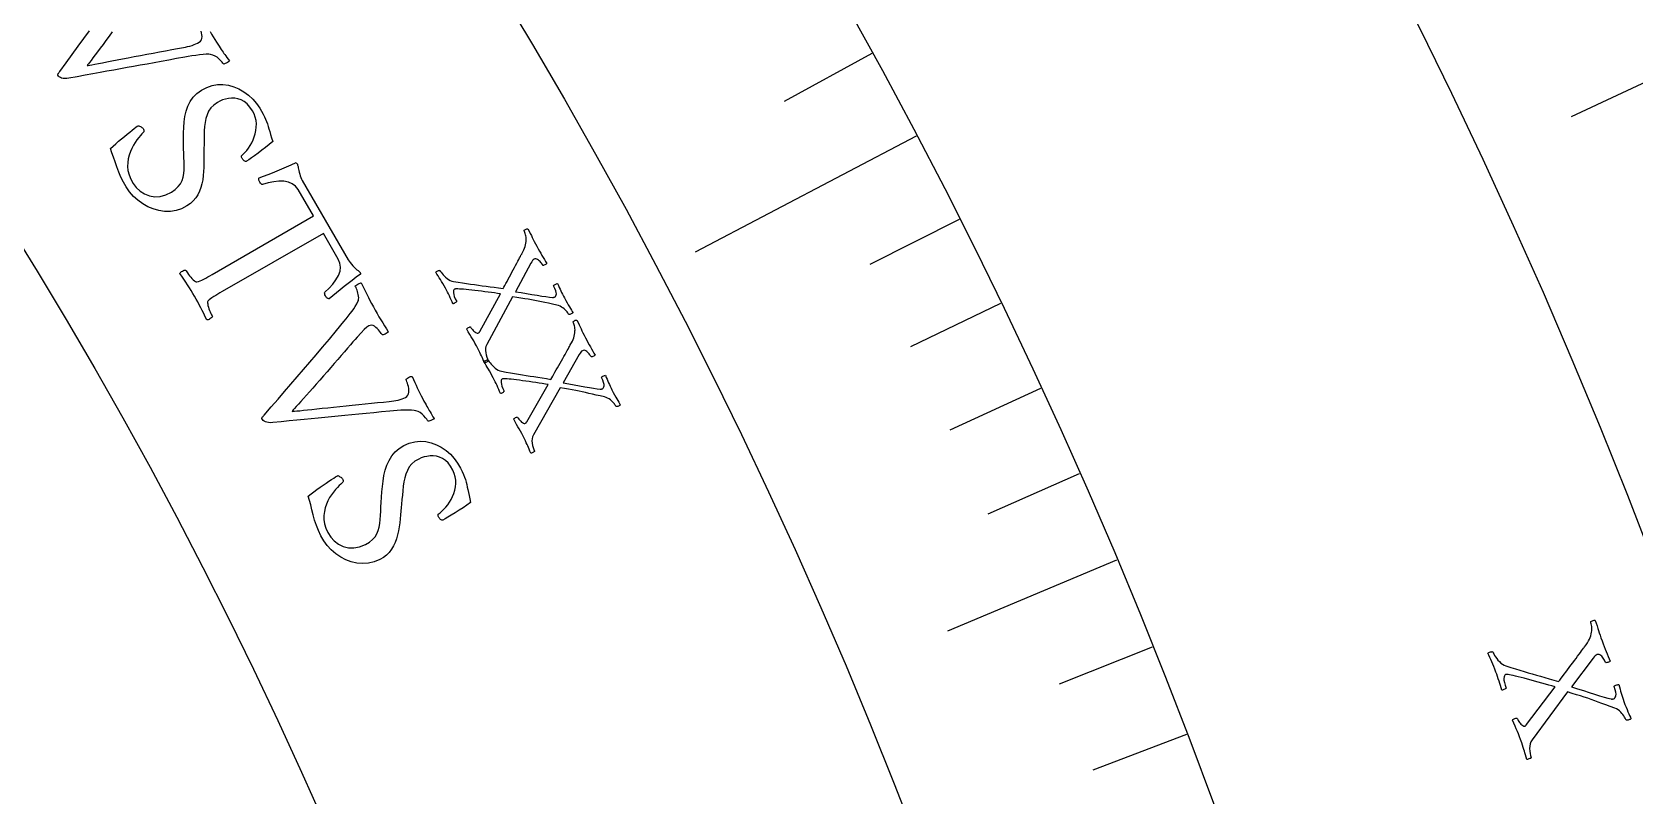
# Model space of a CAD drawing. Header units: millimetres. Extents: x -76 to 76, y -76 to 98.
# Drawn here: x 43.82 to 61.37, y 20.85 to 29.22 of the extents above; entities that cross this region are included whole.
import ezdxf

# ---------------------------------------------------------------- set-up
doc = ezdxf.new("R2010")
doc.units = ezdxf.units.MM
for name, color, linetype in [('ENGRAVE', 7, 'Continuous'), ('ENGRAVE_FINE', 8, 'Continuous'), ('TEXT', 5, 'Continuous')]:
    doc.layers.add(name, color=color, linetype=linetype)

msp = doc.modelspace()

# ---------------------------------------------------------------- linework, layer by layer
at = {"layer": 'ENGRAVE'}
for points in [[(62.3358, 29.0677), (60.669, 28.2904)], [(53.4985, 28.0801), (51.0759, 26.8085)], [(55.6901, 23.4347), (53.8408, 22.6565)]]:
    msp.add_lwpolyline(points, dxfattribs=at)
for radius in [74.48, 74.48, 72.485, 68.78, 68.78, 65.854, 60.42, 60.42, 57.228, 51.3, 51.3]:
    msp.add_circle((0, 0), radius, dxfattribs=at)
at = {"layer": 'ENGRAVE_FINE'}
for points in [[(53.014, 28.9844), (52.0537, 28.4594)], [(53.9678, 27.1671), (52.9903, 26.6751)], [(54.4218, 26.2459), (53.436, 25.7705)], [(54.8603, 25.3166), (53.8666, 24.858)], [(55.2831, 24.3794), (54.2817, 23.9378)], [(56.0813, 22.4826), (55.0654, 22.0754)], [(56.4563, 21.5235), (55.4337, 21.1337)]]:
    msp.add_lwpolyline(points, dxfattribs=at)
at = {"layer": 'TEXT'}
for points in [[(45.7661, 29.2256), (45.7819, 29.1977), (45.7987, 29.1691), (45.8164, 29.14), (45.8349, 29.1104), (45.8504, 29.0862), (45.8643, 29.0647), (45.8766, 29.046), (45.8874, 29.0299), (45.8975, 29.0154), (45.9076, 29.001), (45.9178, 28.9869), (45.928, 28.973), (45.9387, 28.9584), (45.9505, 28.9421), (45.9633, 28.9242), (45.9772, 28.9045), (45.9729, 28.8993), (45.9659, 28.8935), (45.9561, 28.8872), (45.9437, 28.8804), (45.9315, 28.8744), (45.9223, 28.8708), (45.9163, 28.8696), (45.9134, 28.8706), (45.9071, 28.879), (45.8968, 28.8909), (45.8824, 28.9062), (45.864, 28.9249), (45.8428, 28.9433), (45.8205, 28.9576), (45.7969, 28.9679), (45.772, 28.974), (45.7516, 28.9761), (45.7246, 28.9762), (45.6911, 28.9742), (45.651, 28.9702), (45.6083, 28.965), (45.567, 28.9591), (45.5269, 28.9527), (45.4881, 28.9458), (45.3983, 28.9295), (45.3124, 28.9138), (45.2302, 28.8987), (45.1518, 28.8842), (45.076, 28.8701), (45.0015, 28.8564), (44.9282, 28.8431), (44.8563, 28.8301), (44.7843, 28.8171), (44.711, 28.8037), (44.6364, 28.79), (44.5605, 28.7759), (44.4817, 28.7614), (44.3988, 28.7462), (44.3116, 28.7306), (44.2201, 28.7143), (44.1955, 28.7108), (44.1739, 28.7098), (44.1553, 28.7113), (44.1396, 28.7153), (44.1264, 28.7212), (44.1149, 28.7285), (44.1052, 28.7371), (44.0974, 28.7471), (44.0963, 28.7507), (44.0971, 28.7553), (44.0998, 28.7607), (44.1044, 28.7669), (44.1096, 28.7733), (44.1138, 28.7791), (44.117, 28.7843), (44.1193, 28.7888), (44.1889, 28.8838), (44.256, 28.9756), (44.3207, 29.0643), (44.383, 29.1498), (44.4443, 29.2342)], [(44.6946, 29.2214), (44.6596, 29.1736), (44.6258, 29.1278), (44.5934, 29.0842), (44.5624, 29.0425), (44.5333, 29.0038), (44.5071, 28.9689), (44.4835, 28.9376), (44.4627, 28.9101), (44.4456, 28.8874), (44.4329, 28.8704), (44.4247, 28.8593), (44.421, 28.8539), (44.4305, 28.8553), (44.4477, 28.8582), (44.4726, 28.8627), (44.505, 28.8686), (44.5438, 28.8759), (44.5874, 28.8841), (44.636, 28.8934), (44.6894, 28.9037), (44.7467, 28.9147), (44.807, 28.9262), (44.8701, 28.9383), (44.9363, 28.9508), (45.0041, 28.9635), (45.0725, 28.9764), (45.1413, 28.9892), (45.2107, 29.0022), (45.2794, 29.015), (45.346, 29.0273), (45.4105, 29.0393), (45.473, 29.0509), (45.4965, 29.0554), (45.5201, 29.0608), (45.544, 29.0671), (45.568, 29.0743), (45.5909, 29.0821), (45.6113, 29.0902), (45.6292, 29.0987), (45.6445, 29.1075), (45.6596, 29.1197), (45.6701, 29.1343), (45.6761, 29.1513), (45.6775, 29.1706), (45.6758, 29.1909), (45.6724, 29.2109), (45.6672, 29.2307)]]:
    msp.add_lwpolyline(points, dxfattribs=at)
for points in [[(46.3107, 28.3867), (46.3307, 28.3531), (46.3478, 28.3219), (46.3622, 28.2929), (46.3737, 28.2664), (46.3837, 28.2407), (46.3931, 28.2142), (46.4019, 28.1871), (46.4103, 28.1593), (46.4189, 28.1294), (46.4288, 28.0963), (46.4399, 28.0599), (46.4522, 28.0202), (46.4139, 27.9884), (46.3744, 27.9568), (46.3338, 27.9255), (46.2921, 27.8946), (46.2524, 27.8658), (46.2179, 27.8411), (46.1887, 27.8206), (46.1647, 27.8041), (46.1595, 27.8011), (46.1534, 27.8011), (46.1465, 27.804), (46.1388, 27.8098), (46.1312, 27.8169), (46.1249, 27.8235), (46.1197, 27.8297), (46.1157, 27.8355), (46.1118, 27.8433), (46.1095, 27.8508), (46.1088, 27.8582), (46.1097, 27.8654), (46.1283, 27.8813), (46.1473, 27.9004), (46.1665, 27.9227), (46.186, 27.9482), (46.2047, 27.9763), (46.2216, 28.0061), (46.2367, 28.0378), (46.2499, 28.0712), (46.2606, 28.1059), (46.268, 28.1412), (46.2721, 28.1773), (46.2729, 28.2142), (46.2695, 28.2511), (46.2611, 28.2873), (46.2474, 28.323), (46.2287, 28.358), (46.2003, 28.399), (46.1702, 28.4323), (46.1383, 28.458), (46.1047, 28.476), (46.0702, 28.4877), (46.0358, 28.4944), (46.0015, 28.4961), (45.9672, 28.4928), (45.9339, 28.4856), (45.9027, 28.4759), (45.8734, 28.4635), (45.8462, 28.4485), (45.8071, 28.4203), (45.7751, 28.3886), (45.7501, 28.3535), (45.7322, 28.3149), (45.7195, 28.2735), (45.7104, 28.2302), (45.7047, 28.1848), (45.7025, 28.1375), (45.702, 28.089), (45.7012, 28.0401), (45.7001, 27.991), (45.6989, 27.9417), (45.6986, 27.9041), (45.6984, 27.8646), (45.6981, 27.8233), (45.6979, 27.7801), (45.6969, 27.7359), (45.6944, 27.6916), (45.6904, 27.6472), (45.685, 27.6027), (45.677, 27.559), (45.6656, 27.5171), (45.6507, 27.4768), (45.6323, 27.4383), (45.6097, 27.4023), (45.5822, 27.3698), (45.5498, 27.3408), (45.5125, 27.3152), (45.4533, 27.2852), (45.3927, 27.2654), (45.3307, 27.2557), (45.2672, 27.2561), (45.2042, 27.2654), (45.1433, 27.2822), (45.0845, 27.3065), (45.0279, 27.3385), (44.975, 27.3767), (44.9273, 27.4202), (44.8848, 27.4689), (44.8476, 27.5228), (44.8167, 27.5764), (44.7893, 27.631), (44.7654, 27.6864), (44.7451, 27.7428), (44.7268, 27.7979), (44.7089, 27.8498), (44.6915, 27.8985), (44.6745, 27.9438), (44.7028, 27.9703), (44.7324, 27.997), (44.7633, 28.024), (44.7956, 28.0513), (44.8276, 28.0777), (44.8577, 28.1023), (44.8861, 28.125), (44.9125, 28.1457), (44.9357, 28.1636), (44.9542, 28.1775), (44.9678, 28.1875), (44.9768, 28.1936), (44.9855, 28.1912), (44.9942, 28.1882), (45.0027, 28.1845), (45.011, 28.1801), (45.0188, 28.175), (45.0258, 28.1692), (45.0319, 28.1627), (45.0371, 28.1554), (45.0414, 28.1458), (45.042, 28.1365), (45.0391, 28.1277), (45.0324, 28.1191), (45.0183, 28.1045), (45.0024, 28.0864), (44.9848, 28.0647), (44.9653, 28.0394), (44.9456, 28.011), (44.9269, 27.98), (44.9094, 27.9462), (44.8929, 27.9098), (44.8791, 27.8712), (44.8694, 27.8311), (44.8639, 27.7895), (44.8625, 27.7464), (44.8668, 27.702), (44.8782, 27.6566), (44.8968, 27.6102), (44.9226, 27.5628), (44.9573, 27.516), (44.9986, 27.4776), (45.0465, 27.4477), (45.1011, 27.4263), (45.1596, 27.416), (45.2193, 27.4194), (45.2802, 27.4367), (45.3424, 27.4678), (45.3835, 27.4962), (45.4166, 27.5266), (45.4416, 27.5592), (45.4586, 27.5939), (45.4698, 27.6307), (45.4774, 27.6695), (45.4816, 27.7103), (45.4822, 27.7532), (45.4809, 27.7979), (45.4794, 27.8442), (45.4776, 27.8921), (45.4755, 27.9415), (45.475, 27.9978), (45.4752, 28.0556), (45.4761, 28.1149), (45.4778, 28.1757), (45.4821, 28.2362), (45.4911, 28.295), (45.5048, 28.352), (45.5232, 28.4072), (45.548, 28.4589), (45.581, 28.5055), (45.6221, 28.5468), (45.6715, 28.5828), (45.7288, 28.6134), (45.7871, 28.634), (45.8466, 28.6446), (45.9072, 28.6453), (45.9674, 28.6371), (46.0256, 28.6213), (46.082, 28.5978), (46.1364, 28.5667), (46.1874, 28.5292), (46.2334, 28.4867), (46.2746, 28.4392), (46.3107, 28.3867)], [(47.278, 26.7238), (47.2871, 26.7095), (47.2986, 26.6939), (47.3127, 26.6771), (47.3293, 26.6591), (47.3462, 26.6418), (47.3613, 26.6272), (47.3744, 26.6153), (47.3856, 26.6062), (47.3943, 26.5999), (47.4011, 26.5945), (47.4059, 26.5898), (47.4088, 26.586), (47.4105, 26.5822), (47.4119, 26.5779), (47.4128, 26.5729), (47.4133, 26.5674), (47.3666, 26.5333), (47.3209, 26.4994), (47.2762, 26.4654), (47.2327, 26.4316), (47.1902, 26.3978), (47.1488, 26.364), (47.1085, 26.3303), (47.0692, 26.2967), (47.0653, 26.2981), (47.0607, 26.3001), (47.0552, 26.3029), (47.0491, 26.3064), (47.0429, 26.3108), (47.0376, 26.3164), (47.033, 26.3232), (47.0293, 26.3312), (47.0236, 26.343), (47.0206, 26.3533), (47.0203, 26.3621), (47.0226, 26.3694), (47.0701, 26.4134), (47.1106, 26.4585), (47.1443, 26.5047), (47.1711, 26.5519), (47.1885, 26.599), (47.1941, 26.6447), (47.1879, 26.6891), (47.1698, 26.7321), (47.0083, 27.015), (45.8969, 26.3763), (45.8728, 26.3623), (45.8496, 26.3487), (45.8273, 26.3355), (45.806, 26.3226), (45.7864, 26.3099), (45.7692, 26.2974), (45.7546, 26.285), (45.7425, 26.2728), (45.7393, 26.2658), (45.7383, 26.2556), (45.7395, 26.2423), (45.7428, 26.2258), (45.7477, 26.2077), (45.7535, 26.1896), (45.7603, 26.1715), (45.7679, 26.1534), (45.7755, 26.1367), (45.7821, 26.1228), (45.7875, 26.1119), (45.7918, 26.1038), (45.7882, 26.0978), (45.7825, 26.0915), (45.7748, 26.085), (45.7649, 26.0782), (45.7545, 26.0723), (45.7451, 26.0687), (45.7367, 26.0673), (45.7292, 26.0681), (45.7126, 26.1022), (45.6962, 26.1355), (45.6801, 26.1681), (45.6642, 26.1999), (45.6481, 26.2313), (45.6313, 26.263), (45.6138, 26.2948), (45.5956, 26.3267), (45.5775, 26.3577), (45.5587, 26.3886), (45.5394, 26.4196), (45.5194, 26.4506), (45.499, 26.4817), (45.4783, 26.513), (45.4572, 26.5445), (45.4358, 26.5761), (45.4389, 26.583), (45.4443, 26.5896), (45.4522, 26.5959), (45.4624, 26.602), (45.4732, 26.6071), (45.4828, 26.6106), (45.491, 26.6124), (45.498, 26.6125), (45.5029, 26.6046), (45.5098, 26.5942), (45.5188, 26.5813), (45.5297, 26.5659), (45.5419, 26.5497), (45.5546, 26.5342), (45.5676, 26.5196), (45.5812, 26.5057), (45.594, 26.4942), (45.6049, 26.4866), (45.614, 26.4829), (45.6211, 26.4831), (45.6377, 26.4875), (45.6557, 26.494), (45.6751, 26.5025), (45.6959, 26.5132), (45.7178, 26.5252), (45.7404, 26.5379), (45.7637, 26.5512), (45.7878, 26.5651), (46.8967, 27.2084), (46.7297, 27.4942), (46.7015, 27.5313), (46.6662, 27.5589), (46.6237, 27.5769), (46.5742, 27.5854), (46.5199, 27.5859), (46.4628, 27.5802), (46.4031, 27.5683), (46.3407, 27.5502), (46.3331, 27.5518), (46.3257, 27.5565), (46.3183, 27.5643), (46.3109, 27.5751), (46.3059, 27.5822), (46.3024, 27.5894), (46.3004, 27.5965), (46.2999, 27.6035), (46.3003, 27.6101), (46.3008, 27.6158), (46.3015, 27.6207), (46.3023, 27.6247), (46.351, 27.642), (46.4002, 27.6603), (46.45, 27.6796), (46.5002, 27.7), (46.551, 27.7213), (46.6024, 27.7433), (46.6546, 27.7661), (46.7074, 27.7897), (46.7127, 27.7848), (46.7173, 27.7787), (46.7213, 27.7715), (46.7246, 27.7632), (46.7274, 27.7547), (46.7295, 27.7469), (46.7309, 27.7399), (46.7317, 27.7337), (46.7339, 27.7198), (46.7372, 27.7036), (46.7416, 27.6853), (46.7471, 27.6648), (46.7534, 27.6442), (46.7602, 27.6255), (46.7675, 27.6089), (46.7753, 27.5943)], [(49.343, 26.8738), (49.3578, 26.8469), (49.3722, 26.8214), (49.3863, 26.7971), (49.4001, 26.7741), (49.4135, 26.7518), (49.4268, 26.7297), (49.4398, 26.7077), (49.4527, 26.6858), (49.4496, 26.6824), (49.4449, 26.6786), (49.4384, 26.6744), (49.4302, 26.6697), (49.422, 26.6658), (49.4158, 26.6639), (49.4113, 26.664), (49.4087, 26.666), (49.4053, 26.6719), (49.4006, 26.6789), (49.3947, 26.687), (49.3876, 26.6961), (49.3797, 26.7054), (49.3712, 26.7139), (49.3621, 26.7216), (49.3525, 26.7286), (49.3427, 26.7336), (49.3328, 26.7357), (49.323, 26.7348), (49.3132, 26.7309), (49.3048, 26.7249), (49.2964, 26.7159), (49.2879, 26.7039), (49.2793, 26.6889), (49.1094, 26.375), (49.1711, 26.3655), (49.2311, 26.3559), (49.2893, 26.3464), (49.3459, 26.3368), (49.3983, 26.3282), (49.4441, 26.3214), (49.4833, 26.3164), (49.5159, 26.3133), (49.5208, 26.3133), (49.5254, 26.3137), (49.5298, 26.3146), (49.5339, 26.316), (49.5375, 26.3175), (49.5402, 26.3187), (49.5422, 26.3195), (49.5434, 26.3201), (49.5483, 26.3242), (49.5523, 26.3307), (49.5555, 26.3398), (49.5578, 26.3514), (49.5574, 26.3666), (49.5523, 26.3864), (49.5426, 26.4109), (49.5281, 26.44), (49.5288, 26.443), (49.5317, 26.4466), (49.5368, 26.4507), (49.5442, 26.4555), (49.5522, 26.4599), (49.5592, 26.4633), (49.5653, 26.4654), (49.5704, 26.4665), (49.5805, 26.4441), (49.59, 26.4229), (49.5989, 26.4031), (49.6073, 26.3846), (49.6157, 26.3663), (49.6248, 26.3474), (49.6347, 26.3277), (49.6454, 26.3073), (49.6604, 26.2793), (49.6746, 26.2538), (49.688, 26.2309), (49.7005, 26.2104), (49.712, 26.192), (49.7224, 26.1752), (49.7317, 26.1601), (49.7399, 26.1466), (49.737, 26.1433), (49.7329, 26.1397), (49.7274, 26.1358), (49.7206, 26.1316), (49.7135, 26.128), (49.7066, 26.1259), (49.7002, 26.1254), (49.6942, 26.1265), (49.6918, 26.1306), (49.6877, 26.1366), (49.682, 26.1446), (49.6746, 26.1545), (49.6657, 26.1654), (49.6554, 26.1763), (49.6436, 26.1872), (49.6304, 26.198), (49.6158, 26.2081), (49.5999, 26.2166), (49.5828, 26.2236), (49.5645, 26.229), (49.5169, 26.239), (49.4726, 26.2484), (49.4316, 26.2571), (49.3938, 26.2651), (49.3576, 26.2727), (49.3213, 26.2798), (49.2851, 26.2865), (49.2488, 26.2928), (49.2108, 26.2991), (49.1694, 26.3057), (49.1246, 26.3128), (49.0765, 26.3201), (48.7952, 25.7968), (48.7868, 25.777), (48.7821, 25.7555), (48.7811, 25.7325), (48.784, 25.7078), (48.7893, 25.6832), (48.7958, 25.6604), (48.8035, 25.6395), (48.8124, 25.6205), (48.8098, 25.6166), (48.8054, 25.6127), (48.7994, 25.6087), (48.7916, 25.6047), (48.7839, 25.6012), (48.7778, 25.5987), (48.7734, 25.5972), (48.7707, 25.5966), (48.7611, 25.6186), (48.7521, 25.6389), (48.7439, 25.6577), (48.7363, 25.6749), (48.7285, 25.6922), (48.7195, 25.7109), (48.7093, 25.7312), (48.698, 25.7531), (48.682, 25.7829), (48.6667, 25.8107), (48.6523, 25.8362), (48.6385, 25.8597), (48.6246, 25.883), (48.6095, 25.9083), (48.5933, 25.9354), (48.5758, 25.9645), (48.5782, 25.9692), (48.5825, 25.9739), (48.5887, 25.9786), (48.5968, 25.9835), (48.605, 25.9873), (48.6113, 25.9892), (48.6157, 25.9892), (48.6182, 25.9872), (48.6213, 25.9821), (48.6257, 25.9759), (48.6314, 25.9686), (48.6385, 25.9602), (48.6464, 25.9516), (48.6549, 25.9436), (48.6638, 25.9362), (48.6733, 25.9294), (48.6827, 25.9243), (48.6914, 25.9216), (48.6993, 25.9215), (48.7064, 25.9238), (48.708, 25.9249), (48.7097, 25.9263), (48.7116, 25.9282), (48.7136, 25.9305), (48.7155, 25.9331), (48.717, 25.9355), (48.7182, 25.9379), (48.7191, 25.9403), (48.9464, 26.3519), (48.9147, 26.3568), (48.8815, 26.3617), (48.8466, 26.3665), (48.8102, 26.3713), (48.7732, 26.376), (48.7366, 26.3806), (48.7005, 26.385), (48.6648, 26.3893), (48.6305, 26.3932), (48.5984, 26.3966), (48.5685, 26.3995), (48.5408, 26.4019), (48.5164, 26.4038), (48.496, 26.4052), (48.4798, 26.4063), (48.4678, 26.4069), (48.4656, 26.4068), (48.463, 26.4067), (48.4599, 26.4066), (48.4563, 26.4064), (48.4524, 26.4061), (48.4486, 26.4052), (48.4449, 26.4039), (48.4411, 26.4021), (48.4353, 26.3968), (48.4316, 26.3886), (48.4298, 26.3773), (48.4301, 26.363), (48.4333, 26.3453), (48.4404, 26.3239), (48.4513, 26.2987), (48.4661, 26.2698), (48.4635, 26.2658), (48.4593, 26.2616), (48.4536, 26.2571), (48.4463, 26.2523), (48.4389, 26.2481), (48.433, 26.2453), (48.4285, 26.2439), (48.4255, 26.2439), (48.4159, 26.2651), (48.4061, 26.2863), (48.3961, 26.3077), (48.3859, 26.3293), (48.3756, 26.3507), (48.365, 26.3718), (48.3542, 26.3925), (48.3433, 26.4129), (48.3281, 26.4402), (48.3138, 26.4653), (48.3004, 26.4882), (48.2877, 26.5089), (48.2754, 26.5287), (48.2627, 26.5487), (48.2497, 26.5691), (48.2364, 26.5897), (48.2401, 26.5933), (48.2451, 26.5967), (48.2515, 26.6001), (48.2593, 26.6033), (48.267, 26.6062), (48.273, 26.6082), (48.2774, 26.6095), (48.2802, 26.61), (48.283, 26.6056), (48.2882, 26.5985), (48.2957, 26.5887), (48.3056, 26.5762), (48.3174, 26.5623), (48.3306, 26.5485), (48.3453, 26.5348), (48.3613, 26.5211), (48.3783, 26.5088), (48.3956, 26.4992), (48.4132, 26.4923), (48.4312, 26.4882), (48.4814, 26.4804), (48.5294, 26.4731), (48.5752, 26.4662), (48.6187, 26.4598), (48.6612, 26.4537), (48.7037, 26.4477), (48.7462, 26.4418), (48.7889, 26.436), (48.8324, 26.43), (48.8777, 26.4237), (48.9248, 26.4169), (48.9737, 26.4097), (48.9833, 26.4265), (48.9938, 26.4453), (49.0052, 26.4662), (49.0176, 26.4893), (49.0306, 26.5136), (49.044, 26.5384), (49.0577, 26.5636), (49.0718, 26.5893), (49.0857, 26.6148), (49.0992, 26.6396), (49.112, 26.6635), (49.1243, 26.6867), (49.1358, 26.7085), (49.1462, 26.7282), (49.1556, 26.7458), (49.1638, 26.7614), (49.1705, 26.7742), (49.1754, 26.7833), (49.1783, 26.7887), (49.1792, 26.7905), (49.1912, 26.8127), (49.2013, 26.8334), (49.2094, 26.8528), (49.2156, 26.8707), (49.2203, 26.8883), (49.2239, 26.9066), (49.2263, 26.9257), (49.2275, 26.9455), (49.2275, 26.9588), (49.2263, 26.9724), (49.2239, 26.9861), (49.2202, 27), (49.216, 27.0131), (49.2119, 27.0245), (49.208, 27.034), (49.2041, 27.0418), (49.2038, 27.045), (49.2061, 27.0488), (49.2111, 27.0531), (49.2188, 27.0578), (49.2273, 27.0619), (49.2347, 27.0645), (49.241, 27.0655), (49.2462, 27.0649), (49.26, 27.038), (49.2725, 27.013), (49.2838, 26.99), (49.2939, 26.969), (49.3041, 26.948), (49.3157, 26.9251), (49.3287, 26.9004), (49.343, 26.8738)], [(47.5537, 26.2087), (47.5741, 26.1722), (47.5945, 26.1366), (47.615, 26.1017), (47.6356, 26.0676), (47.6561, 26.034), (47.6763, 26.0006), (47.6961, 25.9674), (47.7156, 25.9344), (47.7111, 25.9294), (47.7041, 25.924), (47.6945, 25.9181), (47.6825, 25.9118), (47.6704, 25.9065), (47.661, 25.9035), (47.6541, 25.9029), (47.6498, 25.9046), (47.6461, 25.9105), (47.6401, 25.9191), (47.6317, 25.9303), (47.6209, 25.9442), (47.6085, 25.9589), (47.5952, 25.9725), (47.581, 25.985), (47.566, 25.9965), (47.5504, 26.005), (47.5348, 26.0086), (47.5191, 26.0073), (47.5033, 26.0011), (47.4818, 25.986), (47.4536, 25.9605), (47.4186, 25.9246), (47.3768, 25.8783), (47.3554, 25.8536), (47.3307, 25.8251), (47.3027, 25.7929), (47.2715, 25.7568), (47.2378, 25.718), (47.2024, 25.6773), (47.1652, 25.6347), (47.1262, 25.5903), (47.0864, 25.545), (47.0466, 25.4995), (47.0069, 25.454), (46.9672, 25.4083), (46.9283, 25.3636), (46.8909, 25.3208), (46.855, 25.2799), (46.8205, 25.2411), (46.7884, 25.2049), (46.7593, 25.1722), (46.7333, 25.1431), (46.7103, 25.1174), (46.6913, 25.0961), (46.6772, 25.0803), (46.6681, 25.0699), (46.664, 25.0648), (46.6736, 25.0654), (46.691, 25.0669), (46.7161, 25.0693), (46.749, 25.0725), (46.7882, 25.0765), (46.8324, 25.0811), (46.8815, 25.0863), (46.9356, 25.0921), (46.9936, 25.0984), (47.0546, 25.1049), (47.1186, 25.1116), (47.1855, 25.1185), (47.2542, 25.1256), (47.3234, 25.1327), (47.3931, 25.1399), (47.4633, 25.147), (47.5328, 25.154), (47.6002, 25.1608), (47.6655, 25.1674), (47.7287, 25.1737), (47.7525, 25.1763), (47.7765, 25.1797), (47.8008, 25.184), (47.8254, 25.1891), (47.8488, 25.195), (47.8698, 25.2014), (47.8883, 25.2084), (47.9044, 25.2159), (47.9204, 25.2269), (47.9321, 25.2405), (47.9395, 25.2569), (47.9425, 25.2761), (47.9425, 25.2965), (47.9407, 25.3167), (47.9372, 25.3368), (47.932, 25.3566), (47.9262, 25.3748), (47.9209, 25.3898), (47.9163, 25.4016), (47.9123, 25.4102), (47.9138, 25.4162), (47.9186, 25.4224), (47.9267, 25.429), (47.9381, 25.4358), (47.9504, 25.4416), (47.9612, 25.4451), (47.9705, 25.4463), (47.9783, 25.4452), (47.9935, 25.4136), (48.0081, 25.3828), (48.022, 25.3527), (48.0353, 25.3235), (48.0488, 25.2944), (48.0631, 25.2645), (48.0783, 25.2341), (48.0943, 25.2029), (48.1077, 25.1776), (48.1198, 25.155), (48.1305, 25.1353), (48.14, 25.1184), (48.1488, 25.1031), (48.1577, 25.088), (48.1666, 25.0731), (48.1756, 25.0584), (48.1851, 25.0429), (48.1955, 25.0257), (48.2068, 25.0067), (48.219, 24.986), (48.2143, 24.9812), (48.2068, 24.976), (48.1966, 24.9705), (48.1836, 24.9647), (48.171, 24.9598), (48.1616, 24.957), (48.1554, 24.9562), (48.1526, 24.9575), (48.1471, 24.9664), (48.1378, 24.9791), (48.1247, 24.9955), (48.1079, 25.0157), (48.0883, 25.0358), (48.0672, 25.052), (48.0446, 25.0641), (48.0203, 25.0723), (48.0001, 25.0761), (47.9732, 25.0784), (47.9396, 25.0792), (47.8994, 25.0786), (47.8564, 25.0769), (47.8147, 25.0745), (47.7743, 25.0715), (47.735, 25.0677), (47.6442, 25.059), (47.5572, 25.0505), (47.4741, 25.0423), (47.3948, 25.0343), (47.3181, 25.0266), (47.2427, 25.0191), (47.1686, 25.0119), (47.0958, 25.0049), (47.023, 24.9979), (46.9488, 24.9907), (46.8733, 24.9832), (46.7965, 24.9755), (46.7168, 24.9675), (46.6329, 24.9594), (46.5447, 24.951), (46.4522, 24.9423), (46.4274, 24.9409), (46.4058, 24.9417), (46.3873, 24.9447), (46.3721, 24.95), (46.3594, 24.957), (46.3485, 24.9652), (46.3396, 24.9746), (46.3326, 24.9853), (46.3318, 24.989), (46.333, 24.9934), (46.3361, 24.9986), (46.3413, 25.0044), (46.3469, 25.0104), (46.3516, 25.0158), (46.3553, 25.0207), (46.358, 25.025), (46.4351, 25.1138), (46.5097, 25.1998), (46.5815, 25.2828), (46.6507, 25.3629), (46.7188, 25.4419), (46.7873, 25.5217), (46.8564, 25.6022), (46.9258, 25.6836), (46.9972, 25.7677), (47.0717, 25.8565), (47.1495, 25.9501), (47.2305, 26.0485), (47.2555, 26.0786), (47.2788, 26.1076), (47.3005, 26.1356), (47.3205, 26.1625), (47.339, 26.1889), (47.356, 26.2154), (47.3714, 26.242), (47.3853, 26.2687), (47.39, 26.2804), (47.3927, 26.2939), (47.3932, 26.3092), (47.3916, 26.3263), (47.3885, 26.3441), (47.3847, 26.3612), (47.3801, 26.3777), (47.3748, 26.3936), (47.3692, 26.4081), (47.3642, 26.4205), (47.3597, 26.4306), (47.3556, 26.4386), (47.3569, 26.4407), (47.3622, 26.4445), (47.3714, 26.4503), (47.3846, 26.4578), (47.3981, 26.4652), (47.4083, 26.4703), (47.4151, 26.4731), (47.4185, 26.4737), (47.4382, 26.4356), (47.4558, 26.4008), (47.4715, 26.3691), (47.4852, 26.3407), (47.499, 26.3123), (47.515, 26.2809), (47.5333, 26.2463), (47.5537, 26.2087)], [(49.8756, 25.8719), (49.8899, 25.8447), (49.9038, 25.8189), (49.9174, 25.7943), (49.9307, 25.771), (49.9437, 25.7485), (49.9565, 25.7261), (49.9691, 25.7038), (49.9815, 25.6817), (49.9784, 25.6784), (49.9735, 25.6747), (49.967, 25.6706), (49.9587, 25.6661), (49.9505, 25.6623), (49.9441, 25.6606), (49.9397, 25.6607), (49.9372, 25.6628), (49.9338, 25.6688), (49.9293, 25.6759), (49.9235, 25.6841), (49.9167, 25.6934), (49.9089, 25.7028), (49.9006, 25.7115), (49.8917, 25.7194), (49.8822, 25.7265), (49.8725, 25.7317), (49.8627, 25.734), (49.8528, 25.7333), (49.8429, 25.7297), (49.8345, 25.7238), (49.8259, 25.715), (49.8171, 25.7032), (49.8082, 25.6883), (49.632, 25.3779), (49.6935, 25.3671), (49.7533, 25.3564), (49.8113, 25.3456), (49.8677, 25.3349), (49.9199, 25.3252), (49.9655, 25.3175), (50.0046, 25.3118), (50.0372, 25.308), (50.042, 25.3079), (50.0467, 25.3082), (50.0511, 25.3091), (50.0552, 25.3104), (50.0588, 25.3118), (50.0616, 25.3129), (50.0636, 25.3137), (50.0648, 25.3142), (50.0698, 25.3182), (50.0739, 25.3247), (50.0773, 25.3337), (50.0799, 25.3452), (50.0798, 25.3604), (50.0751, 25.3803), (50.0658, 25.405), (50.052, 25.4344), (50.0527, 25.4374), (50.0556, 25.4409), (50.0609, 25.445), (50.0683, 25.4496), (50.0764, 25.4539), (50.0835, 25.457), (50.0897, 25.4591), (50.0948, 25.4601), (50.1044, 25.4374), (50.1135, 25.4161), (50.122, 25.3961), (50.13, 25.3774), (50.138, 25.359), (50.1468, 25.3398), (50.1563, 25.32), (50.1665, 25.2994), (50.181, 25.2711), (50.1947, 25.2453), (50.2076, 25.2221), (50.2196, 25.2014), (50.2308, 25.1828), (50.2408, 25.1658), (50.2498, 25.1505), (50.2578, 25.1368), (50.2548, 25.1336), (50.2506, 25.13), (50.245, 25.1262), (50.2382, 25.1222), (50.2309, 25.1187), (50.2241, 25.1168), (50.2177, 25.1164), (50.2117, 25.1176), (50.2093, 25.1217), (50.2054, 25.1279), (50.1998, 25.136), (50.1927, 25.146), (50.184, 25.1571), (50.1739, 25.1682), (50.1623, 25.1793), (50.1493, 25.1904), (50.1349, 25.2008), (50.1192, 25.2096), (50.1023, 25.2169), (50.084, 25.2228), (50.0367, 25.2337), (49.9926, 25.244), (49.9518, 25.2535), (49.9141, 25.2623), (49.8781, 25.2706), (49.842, 25.2784), (49.8059, 25.2859), (49.7697, 25.2929), (49.7318, 25.3), (49.6906, 25.3074), (49.646, 25.3154), (49.598, 25.3237), (49.3062, 24.8061), (49.2974, 24.7865), (49.2922, 24.7652), (49.2908, 24.7421), (49.2932, 24.7174), (49.298, 24.6927), (49.3041, 24.6698), (49.3113, 24.6488), (49.3199, 24.6295), (49.3171, 24.6257), (49.3127, 24.6219), (49.3066, 24.618), (49.2988, 24.6142), (49.291, 24.6108), (49.2848, 24.6084), (49.2804, 24.607), (49.2777, 24.6065), (49.2685, 24.6286), (49.2599, 24.6492), (49.2521, 24.6681), (49.2449, 24.6855), (49.2374, 24.7029), (49.2288, 24.7218), (49.219, 24.7423), (49.2081, 24.7644), (49.1927, 24.7946), (49.178, 24.8226), (49.1641, 24.8485), (49.1508, 24.8722), (49.1374, 24.8958), (49.1228, 24.9213), (49.1071, 24.9488), (49.0903, 24.9783), (49.0927, 24.9829), (49.0971, 24.9875), (49.1034, 24.9921), (49.1116, 24.9968), (49.1199, 25.0005), (49.1262, 25.0023), (49.1306, 25.0021), (49.1331, 25), (49.1361, 24.9949), (49.1403, 24.9886), (49.1459, 24.9812), (49.1528, 24.9727), (49.1606, 24.9639), (49.1689, 24.9557), (49.1777, 24.9482), (49.187, 24.9412), (49.1963, 24.9359), (49.2049, 24.9331), (49.2128, 24.9327), (49.22, 24.935), (49.2216, 24.936), (49.2234, 24.9374), (49.2253, 24.9392), (49.2273, 24.9415), (49.2292, 24.944), (49.2308, 24.9464), (49.2321, 24.9488), (49.233, 24.9511), (49.4686, 25.3581), (49.437, 25.3637), (49.4038, 25.3692), (49.3691, 25.3747), (49.3328, 25.3803), (49.2959, 25.3857), (49.2594, 25.391), (49.2234, 25.3962), (49.1878, 25.4011), (49.1536, 25.4058), (49.1215, 25.4098), (49.0917, 25.4133), (49.0641, 25.4162), (49.0397, 25.4186), (49.0194, 25.4205), (49.0032, 25.4219), (48.9912, 25.4227), (48.989, 25.4227), (48.9864, 25.4226), (48.9832, 25.4226), (48.9796, 25.4225), (48.9758, 25.4222), (48.972, 25.4214), (48.9682, 25.4202), (48.9644, 25.4184), (48.9585, 25.4133), (48.9546, 25.4052), (48.9526, 25.3939), (48.9526, 25.3796), (48.9555, 25.3619), (48.9621, 25.3403), (48.9725, 25.3149), (48.9867, 25.2857), (48.984, 25.2818), (48.9798, 25.2776), (48.974, 25.2732), (48.9666, 25.2686), (48.9591, 25.2646), (48.9531, 25.2619), (48.9486, 25.2606), (48.9456, 25.2607), (48.9364, 25.282), (48.9271, 25.3034), (48.9175, 25.325), (48.9078, 25.3468), (48.8978, 25.3684), (48.8877, 25.3897), (48.8773, 25.4106), (48.8668, 25.4312), (48.8522, 25.4589), (48.8384, 25.4843), (48.8254, 25.5075), (48.8132, 25.5284), (48.8013, 25.5484), (48.789, 25.5687), (48.7764, 25.5893), (48.7636, 25.6102), (48.7673, 25.6137), (48.7723, 25.617), (48.7788, 25.6202), (48.7867, 25.6234), (48.7944, 25.626), (48.8005, 25.628), (48.8049, 25.6291), (48.8077, 25.6295), (48.8104, 25.6251), (48.8155, 25.618), (48.8228, 25.608), (48.8324, 25.5953), (48.8439, 25.5812), (48.8569, 25.5671), (48.8712, 25.5531), (48.8871, 25.539), (48.9038, 25.5264), (48.9209, 25.5165), (48.9384, 25.5092), (48.9562, 25.5048), (49.0063, 25.496), (49.0541, 25.4877), (49.0997, 25.4799), (49.1431, 25.4726), (49.1855, 25.4656), (49.2278, 25.4588), (49.2703, 25.452), (49.3128, 25.4453), (49.3562, 25.4385), (49.4013, 25.4313), (49.4483, 25.4235), (49.4971, 25.4154), (49.507, 25.4319), (49.5179, 25.4505), (49.5297, 25.4712), (49.5425, 25.494), (49.556, 25.518), (49.5699, 25.5425), (49.5841, 25.5675), (49.5987, 25.5929), (49.6132, 25.6181), (49.6271, 25.6426), (49.6405, 25.6663), (49.6532, 25.6892), (49.6652, 25.7108), (49.676, 25.7303), (49.6856, 25.7477), (49.6942, 25.7631), (49.7012, 25.7757), (49.7062, 25.7847), (49.7092, 25.7901), (49.7102, 25.7919), (49.7226, 25.8138), (49.7331, 25.8344), (49.7417, 25.8536), (49.7482, 25.8714), (49.7533, 25.8888), (49.7572, 25.9071), (49.76, 25.9261), (49.7616, 25.9459), (49.7619, 25.9592), (49.7609, 25.9728), (49.7588, 25.9865), (49.7554, 26.0005), (49.7515, 26.0137), (49.7476, 26.0251), (49.7439, 26.0348), (49.7402, 26.0426), (49.7399, 26.0459), (49.7423, 26.0496), (49.7474, 26.0538), (49.7552, 26.0583), (49.7638, 26.0623), (49.7712, 26.0647), (49.7775, 26.0656), (49.7827, 26.0649), (49.7959, 26.0377), (49.808, 26.0125), (49.8188, 25.9893), (49.8285, 25.968), (49.8383, 25.9468), (49.8494, 25.9237), (49.8618, 25.8987), (49.8756, 25.8719)], [(48.5084, 24.4423), (48.5255, 24.4072), (48.5399, 24.3746), (48.5519, 24.3446), (48.5612, 24.3171), (48.5689, 24.2907), (48.5761, 24.2636), (48.5827, 24.2358), (48.5887, 24.2074), (48.5949, 24.1769), (48.602, 24.1431), (48.61, 24.1059), (48.619, 24.0653), (48.5781, 24.0368), (48.5361, 24.0086), (48.4931, 23.9808), (48.4489, 23.9534), (48.407, 23.928), (48.3706, 23.9063), (48.3398, 23.8882), (48.3145, 23.8738), (48.309, 23.8713), (48.303, 23.8718), (48.2963, 23.8752), (48.2891, 23.8817), (48.2822, 23.8893), (48.2764, 23.8965), (48.2718, 23.9031), (48.2683, 23.9092), (48.265, 23.9173), (48.2633, 23.925), (48.2633, 23.9324), (48.2648, 23.9395), (48.2846, 23.9538), (48.3051, 23.9712), (48.3261, 23.9918), (48.3477, 24.0157), (48.3687, 24.0421), (48.388, 24.0704), (48.4056, 24.1007), (48.4216, 24.1329), (48.4351, 24.1666), (48.4454, 24.2012), (48.4525, 24.2368), (48.4564, 24.2735), (48.4561, 24.3105), (48.4506, 24.3474), (48.44, 24.384), (48.4243, 24.4205), (48.3994, 24.4637), (48.3721, 24.4994), (48.3425, 24.5277), (48.3105, 24.5484), (48.2771, 24.5629), (48.2434, 24.5724), (48.2093, 24.5769), (48.1748, 24.5765), (48.1411, 24.5721), (48.1092, 24.565), (48.079, 24.5551), (48.0506, 24.5425), (48.0093, 24.5176), (47.9747, 24.4887), (47.9469, 24.4557), (47.9259, 24.4188), (47.9098, 24.3786), (47.8971, 24.3362), (47.8877, 24.2914), (47.8816, 24.2444), (47.877, 24.1961), (47.8722, 24.1475), (47.867, 24.0987), (47.8617, 24.0496), (47.8583, 24.0122), (47.8548, 23.9729), (47.8511, 23.9317), (47.8473, 23.8886), (47.8426, 23.8447), (47.8364, 23.8008), (47.8288, 23.7569), (47.8197, 23.713), (47.8081, 23.6701), (47.7933, 23.6292), (47.7751, 23.5904), (47.7535, 23.5535), (47.728, 23.5195), (47.6979, 23.4894), (47.6632, 23.4632), (47.624, 23.4408), (47.5625, 23.4158), (47.5004, 23.4011), (47.4378, 23.3966), (47.3746, 23.4023), (47.3125, 23.4167), (47.2532, 23.4385), (47.1967, 23.4677), (47.143, 23.5042), (47.0934, 23.5467), (47.0495, 23.594), (47.0112, 23.6461), (46.9785, 23.7028), (46.9522, 23.7589), (46.9294, 23.8155), (46.9103, 23.8728), (46.8947, 23.9306), (46.881, 23.9871), (46.8675, 24.0403), (46.8542, 24.0902), (46.841, 24.1368), (46.8714, 24.1608), (46.9031, 24.185), (46.9362, 24.2093), (46.9706, 24.2338), (47.0047, 24.2576), (47.0368, 24.2795), (47.0669, 24.2998), (47.095, 24.3183), (47.1196, 24.3341), (47.1391, 24.3465), (47.1536, 24.3553), (47.163, 24.3606), (47.1715, 24.3575), (47.1799, 24.3538), (47.1881, 24.3494), (47.196, 24.3443), (47.2034, 24.3386), (47.2098, 24.3323), (47.2153, 24.3253), (47.2199, 24.3176), (47.2234, 24.3076), (47.2233, 24.2983), (47.2196, 24.2897), (47.2123, 24.2818), (47.197, 24.2684), (47.1796, 24.2517), (47.1603, 24.2315), (47.1388, 24.2079), (47.1168, 24.1813), (47.0956, 24.1519), (47.0753, 24.1197), (47.0559, 24.0847), (47.0389, 24.0475), (47.0259, 24.0083), (47.017, 23.9673), (47.012, 23.9244), (47.0125, 23.8798), (47.0202, 23.8337), (47.0349, 23.7859), (47.0567, 23.7366), (47.0873, 23.6869), (47.1253, 23.6453), (47.1706, 23.6115), (47.2232, 23.5856), (47.2806, 23.5705), (47.3404, 23.569), (47.4026, 23.5811), (47.4671, 23.6069), (47.5104, 23.6318), (47.5459, 23.6594), (47.5735, 23.6898), (47.5933, 23.723), (47.6075, 23.7587), (47.6184, 23.7967), (47.6259, 23.8371), (47.6301, 23.8798), (47.6325, 23.9244), (47.6348, 23.9707), (47.637, 24.0185), (47.6391, 24.068), (47.6432, 24.1242), (47.6482, 24.1818), (47.6541, 24.2407), (47.6608, 24.3011), (47.6701, 24.3612), (47.684, 24.419), (47.7024, 24.4746), (47.7253, 24.5281), (47.7543, 24.5776), (47.791, 24.6212), (47.8355, 24.659), (47.8877, 24.6908), (47.9473, 24.7165), (48.0072, 24.7322), (48.0673, 24.7379), (48.1277, 24.7335), (48.187, 24.7203), (48.2438, 24.6997), (48.298, 24.6717), (48.3496, 24.6361), (48.3973, 24.5945), (48.4397, 24.5484), (48.4767, 24.4976), (48.5084, 24.4423)], [(61.0083, 22.5513), (61.0201, 22.5197), (61.0318, 22.4896), (61.0433, 22.461), (61.0546, 22.4338), (61.0657, 22.4074), (61.0766, 22.3812), (61.0873, 22.3552), (61.0978, 22.3294), (61.094, 22.3262), (61.0882, 22.3228), (61.0805, 22.3192), (61.0708, 22.3155), (61.0613, 22.3125), (61.0542, 22.3114), (61.0494, 22.3122), (61.0469, 22.3149), (61.044, 22.3218), (61.04, 22.3302), (61.0349, 22.3399), (61.0287, 22.3509), (61.0215, 22.3623), (61.0136, 22.3729), (61.005, 22.3827), (60.9956, 22.3918), (60.9857, 22.3988), (60.9753, 22.4026), (60.9644, 22.4032), (60.9531, 22.4006), (60.9431, 22.3954), (60.9325, 22.3869), (60.9214, 22.3752), (60.9097, 22.3602), (60.6749, 22.0455), (60.7406, 22.0254), (60.8044, 22.0055), (60.8663, 21.9859), (60.9263, 21.9666), (60.982, 21.9489), (61.0307, 21.9343), (61.0726, 21.9227), (61.1076, 21.9142), (61.1129, 21.9134), (61.118, 21.9131), (61.1229, 21.9134), (61.1277, 21.9143), (61.1318, 21.9153), (61.135, 21.9162), (61.1373, 21.9168), (61.1386, 21.9172), (61.1446, 21.9209), (61.15, 21.9274), (61.1549, 21.9368), (61.1593, 21.949), (61.1613, 21.9656), (61.1589, 21.9879), (61.1521, 22.0161), (61.141, 22.0501), (61.1422, 22.0532), (61.1459, 22.0567), (61.1522, 22.0604), (61.1609, 22.0644), (61.1704, 22.068), (61.1786, 22.0705), (61.1855, 22.0719), (61.1912, 22.0722), (61.1986, 22.0463), (61.2056, 22.0218), (61.2122, 21.9988), (61.2184, 21.9773), (61.2246, 21.9561), (61.2316, 21.934), (61.2393, 21.9111), (61.2476, 21.8872), (61.2596, 21.8544), (61.271, 21.8245), (61.2819, 21.7974), (61.2923, 21.7731), (61.3019, 21.7513), (61.3106, 21.7314), (61.3183, 21.7135), (61.3251, 21.6975), (61.3215, 21.6944), (61.3164, 21.6911), (61.3098, 21.6877), (61.3018, 21.6842), (61.2934, 21.6814), (61.2857, 21.6802), (61.2786, 21.6807), (61.2722, 21.6828), (61.2702, 21.6876), (61.2667, 21.6948), (61.2618, 21.7044), (61.2553, 21.7164), (61.2474, 21.7297), (61.2378, 21.7431), (61.2267, 21.7568), (61.214, 21.7707), (61.1997, 21.7839), (61.1838, 21.7957), (61.1663, 21.806), (61.1472, 21.8148), (61.097, 21.8332), (61.0503, 21.8504), (61.007, 21.8663), (60.9671, 21.881), (60.9289, 21.8949), (60.8906, 21.9084), (60.8522, 21.9214), (60.8136, 21.934), (60.7732, 21.9469), (60.7293, 21.9606), (60.6817, 21.9753), (60.6304, 21.991), (60.2415, 21.4657), (60.2292, 21.4455), (60.2207, 21.4229), (60.2161, 21.3979), (60.2153, 21.3706), (60.2172, 21.343), (60.2207, 21.3172), (60.2258, 21.2932), (60.2325, 21.271), (60.2289, 21.2672), (60.2236, 21.2637), (60.2164, 21.2603), (60.2073, 21.2572), (60.1984, 21.2546), (60.1914, 21.2528), (60.1863, 21.2518), (60.1833, 21.2517), (60.1762, 21.2771), (60.1697, 21.3006), (60.1637, 21.3224), (60.1582, 21.3424), (60.1524, 21.3623), (60.1456, 21.3842), (60.1377, 21.4079), (60.1288, 21.4335), (60.1161, 21.4686), (60.1039, 21.5011), (60.0921, 21.5313), (60.0809, 21.559), (60.0694, 21.5866), (60.057, 21.6165), (60.0436, 21.6486), (60.0292, 21.683), (60.0325, 21.6877), (60.0379, 21.6922), (60.0454, 21.6964), (60.0551, 21.7004), (60.0645, 21.7033), (60.0717, 21.7044), (60.0765, 21.7036), (60.0789, 21.701), (60.0815, 21.695), (60.0853, 21.6876), (60.0903, 21.6787), (60.0967, 21.6684), (60.104, 21.6578), (60.1119, 21.6477), (60.1205, 21.6383), (60.1298, 21.6294), (60.1392, 21.6223), (60.1482, 21.6181), (60.1568, 21.6167), (60.165, 21.6181), (60.1668, 21.619), (60.1689, 21.6203), (60.1712, 21.6221), (60.1738, 21.6243), (60.1762, 21.6267), (60.1783, 21.6291), (60.18, 21.6316), (60.1813, 21.634), (60.4939, 22.0462), (60.4601, 22.0565), (60.4247, 22.067), (60.3875, 22.0778), (60.3487, 22.0888), (60.3091, 22.0998), (60.2701, 22.1106), (60.2315, 22.1211), (60.1933, 22.1314), (60.1565, 22.1411), (60.1221, 22.1499), (60.09, 22.1578), (60.0603, 22.1647), (60.034, 22.1707), (60.0121, 22.1755), (59.9946, 22.1792), (59.9816, 22.1818), (59.9792, 22.1821), (59.9763, 22.1824), (59.9729, 22.1827), (59.969, 22.1832), (59.9648, 22.1834), (59.9605, 22.183), (59.9561, 22.1822), (59.9517, 22.1808), (59.9446, 22.176), (59.9392, 22.1676), (59.9356, 22.1556), (59.9336, 22.14), (59.9343, 22.1202), (59.9386, 22.0958), (59.9465, 22.0667), (59.958, 22.0329), (59.9545, 22.0289), (59.9493, 22.0249), (59.9424, 22.0209), (59.9337, 22.0169), (59.925, 22.0135), (59.9181, 22.0114), (59.913, 22.0106), (59.9097, 22.0111), (59.9026, 22.0356), (59.8953, 22.0603), (59.8879, 22.0852), (59.8802, 22.1103), (59.8723, 22.1353), (59.8641, 22.1599), (59.8557, 22.1842), (59.847, 22.2081), (59.8349, 22.2403), (59.8233, 22.2699), (59.8123, 22.297), (59.8018, 22.3215), (59.7914, 22.3449), (59.7808, 22.3688), (59.7699, 22.393), (59.7587, 22.4176), (59.7633, 22.4209), (59.7693, 22.4238), (59.7768, 22.4265), (59.7858, 22.4288), (59.7946, 22.4307), (59.8015, 22.4319), (59.8065, 22.4326), (59.8096, 22.4327), (59.8119, 22.4275), (59.8165, 22.419), (59.8231, 22.4071), (59.8319, 22.3919), (59.8425, 22.3749), (59.8547, 22.3578), (59.8685, 22.3405), (59.8838, 22.323), (59.9003, 22.3069), (59.9176, 22.2937), (59.9357, 22.2835), (59.9546, 22.2761), (60.0081, 22.2597), (60.0591, 22.2441), (60.1079, 22.2294), (60.1543, 22.2155), (60.1995, 22.2021), (60.2448, 22.1888), (60.2902, 22.1756), (60.3357, 22.1626), (60.3821, 22.1492), (60.4305, 22.1351), (60.4807, 22.1203), (60.5328, 22.1047), (60.5458, 22.1214), (60.5602, 22.1403), (60.576, 22.1612), (60.5931, 22.1844), (60.6111, 22.2088), (60.6296, 22.2336), (60.6485, 22.2589), (60.6679, 22.2846), (60.6872, 22.3102), (60.7057, 22.335), (60.7235, 22.359), (60.7406, 22.3823), (60.7566, 22.4042), (60.771, 22.424), (60.784, 22.4417), (60.7954, 22.4574), (60.8048, 22.4702), (60.8115, 22.4793), (60.8155, 22.4848), (60.8168, 22.4866), (60.8334, 22.5088), (60.8476, 22.5298), (60.8596, 22.5495), (60.8692, 22.5681), (60.8771, 22.5865), (60.8839, 22.6058), (60.8895, 22.6262), (60.894, 22.6476), (60.8961, 22.6621), (60.8969, 22.677), (60.8965, 22.6923), (60.8947, 22.708), (60.8922, 22.7229), (60.8896, 22.7359), (60.8868, 22.7469), (60.8838, 22.756), (60.884, 22.7596), (60.8871, 22.7633), (60.8933, 22.7672), (60.9024, 22.7711), (60.9123, 22.7743), (60.9207, 22.7759), (60.9278, 22.776), (60.9333, 22.7745), (60.944, 22.743), (60.9537, 22.7139), (60.9623, 22.6871), (60.97, 22.6626), (60.9778, 22.6381), (60.9868, 22.6114), (60.9969, 22.5825), (61.0083, 22.5513)]]:
    msp.add_lwpolyline(points, close=True, dxfattribs=at)

doc.saveas('drawing.dxf')
